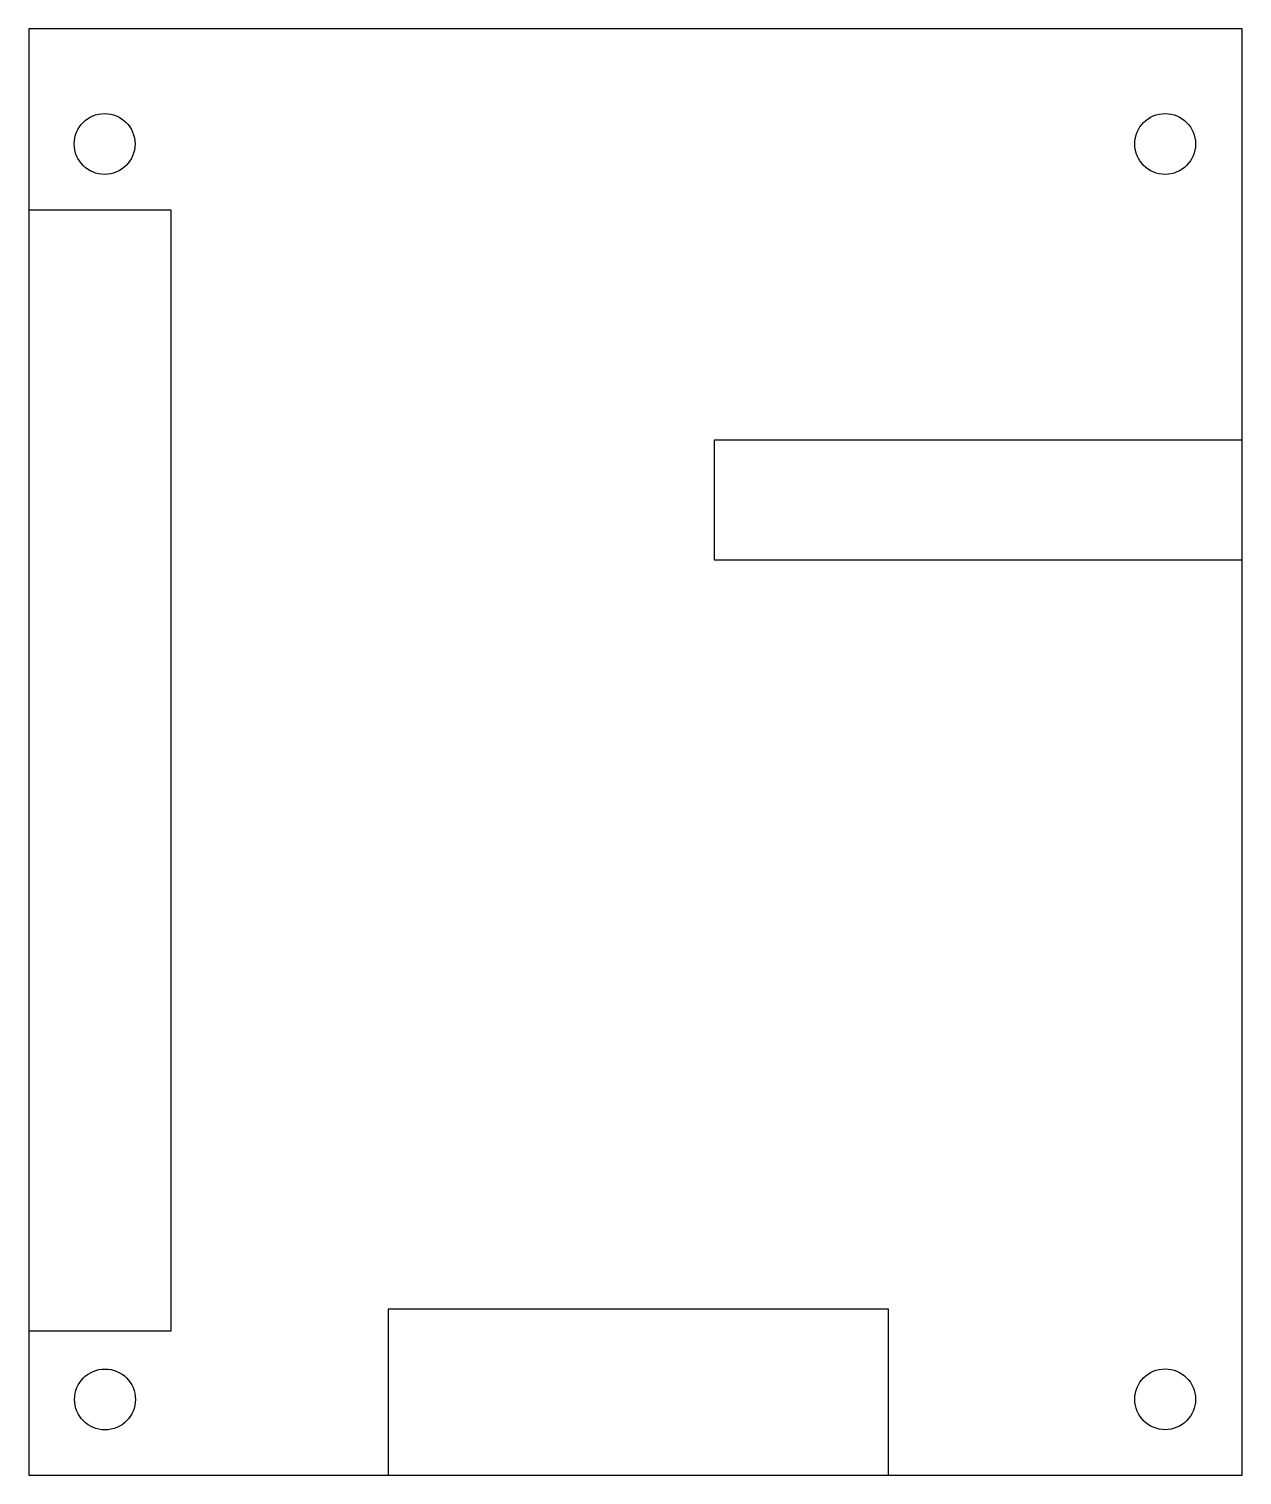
# Model space of a CAD drawing. Header units: millimetres. Extents: x -30.5 to 25.3, y -34.6 to 31.9.
import ezdxf

# ---------------------------------------------------------------- set-up
doc = ezdxf.new("R2010")
doc.units = ezdxf.units.MM
doc.layers.get('0').update_dxf_attribs({"linetype": 'CONTINUOUS'})

msp = doc.modelspace()

# ---------------------------------------------------------------- linework, layer by layer
for points in [[(25.306, 31.923), (-30.541, 31.923), (-30.541, -34.632), (25.306, -34.632)], [(-24, 23.587), (-30.541, 23.587), (-30.541, -28), (-24, -28)], [(25.306, 13), (1, 13), (1, 7.482), (25.306, 7.482)], [(9.03, -27), (-14, -27), (-14, -34.632), (9.03, -34.632)]]:
    msp.add_lwpolyline(points, close=True)
for centre in [(-27.057, 26.629), (21.764, 26.629), (-27.038, -31.152), (21.764, -31.143)]:
    msp.add_circle(centre, 1.4)

doc.saveas('drawing.dxf')
